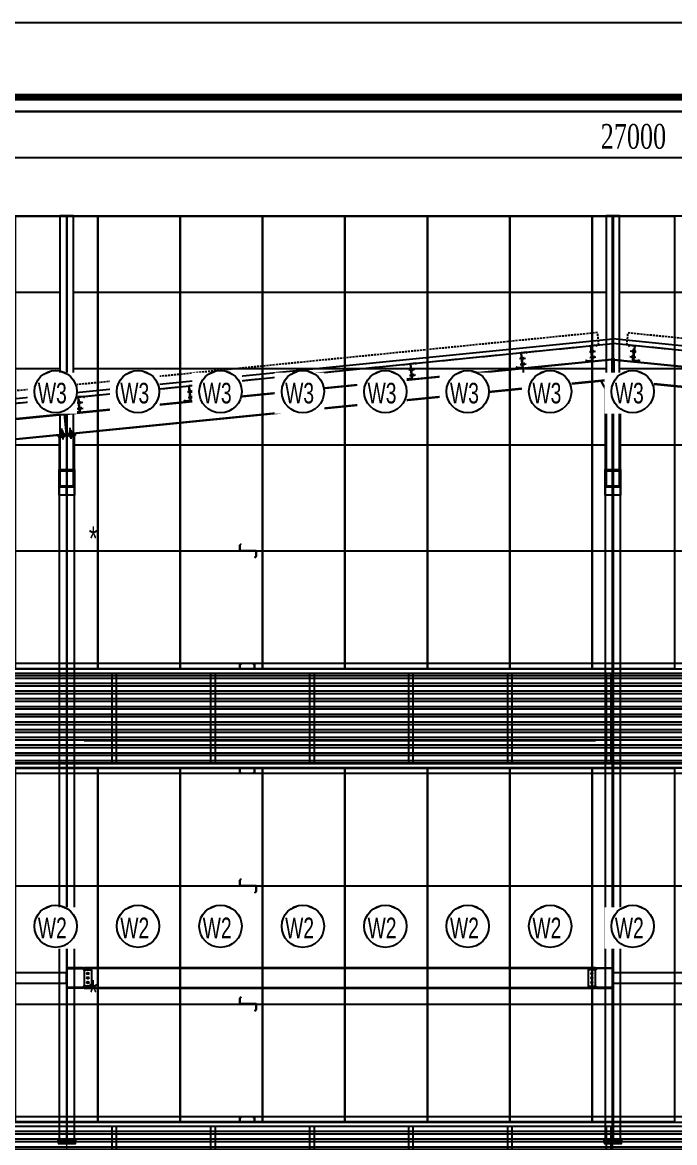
# Model space of a CAD drawing. Header units: inches. Extents: x 315041 to 662841, y -45540 to -35018.
# Drawn here: x 331022.8 to 331101.9, y -38412.7 to -38276.7 of the extents above; entities that cross this region are included whole.
import ezdxf

# ---------------------------------------------------------------- set-up
doc = ezdxf.new("R2010")
doc.units = ezdxf.units.IN
doc.header["$MEASUREMENT"] = 0
doc.linetypes.add('HIDDEN', pattern=[0.375, 0.25, -0.125])
for name, color, linetype in [('1', 1, 'Continuous'), ('2', 2, 'Continuous'), ('2NET-VE', 8, 'Continuous'), ('3', 3, 'Continuous'), ('4', 4, 'Continuous'), ('5', 5, 'Continuous'), ('6', 6, 'Continuous'), ('7', 7, 'Continuous'), ('8', 8, 'Continuous'), ('BAO KHUNG', 31, 'Continuous'), ('DIM', 8, 'Continuous'), ('GIANG', 1, 'Continuous')]:
    doc.layers.add(name, color=color, linetype=linetype)
doc.styles.add('ST1', font='times.ttf', dxfattribs={"width": 0.7})
doc.styles.add('ST1H', font='vnshxh.shx', dxfattribs={"width": 0.7})
doc.dimstyles.new('100', dxfattribs={"dimtxt": 3, "dimasz": 1.5, "dimexe": 1, "dimexo": 0, "dimgap": 1, "dimtad": 1, "dimdec": 0, "dimlfac": 100, "dimzin": 0, "dimdsep": 46, "dimtxsty": 'ST1', "dimblk": 'OBLIQUE', "dimcen": 1, "dimdle": 1, "dimclrd": 8, "dimclre": 8, "dimclrt": 3, "dimadec": 0, "dimazin": 0, "dimtfac": 1, "dimtdec": 0, "dimtix": 1, "dimtmove": 1, "dimatfit": 3, "dimfxl": 0, "dimtfill": 1, "dimtolj": 1, "dimtzin": 0, "dimlwd": -1, "dimlwe": -1, "dimarcsym": 1})

# ---------------------------------------------------------------- blocks, each defined once
blk = doc.blocks.new('A$C75D82031')
at = {"layer": '2', "color": 157, "linetype": 'Continuous'}
blk.add_lwpolyline([(0, 420), (594, 420), (594, 0), (0, 0)], close=True, dxfattribs=at)
at = {"layer": '7', "color": 147, "linetype": 'Continuous'}
blk.add_lwpolyline([(12.33, 57.61), (581.67, 57.61), (581.67, 409.19), (12.33, 409.19)], close=True, dxfattribs=at)
at = {"layer": 'BAO KHUNG', "color": 167, "linetype": 'Continuous', "const_width": 0.871}
blk.add_lwpolyline([(10.59, 9.07), (583.41, 9.07), (583.41, 410.93), (10.59, 410.93)], close=True, dxfattribs=at)
blk = doc.blocks.new('*U150')
at = {"color": 9, "const_width": 22}
blk.add_lwpolyline([(0, 0), (17, 0)], dxfattribs=at)
at = {"layer": '2NET-VE', "color": 8, "linetype": 'Continuous', "ltscale": 0.5}
for p, q in [((0, 10), (17, 10)), ((34, 9), (34, 9)), ((0, -10), (17, -10)), ((34, -9), (34, -9))]:
    blk.add_line(p, q, dxfattribs=at)
at = {"layer": '7', "color": 8, "linetype": 'Continuous'}
for p, q in [((33, 8), (34, 10)), ((33, -8), (35, 8)), ((34, 10), (35, 8)), ((35, 8), (37, 10)), ((36, -8), (38, 8)), ((37, 10), (38, 8)), ((38, 8), (39, 10)), ((38, -8), (40, 8)), ((39, 10), (40, 8)), ((40, 8), (42, 10)), ((41, -8), (42, 8)), ((42, 8), (44, 10)), ((42, 10), (42, 8)), ((43, -8), (45, 8)), ((43, -8), (45, 8)), ((44, 10), (45, 8)), ((45, 8), (46, 10)), ((45, -8), (47, 8)), ((46, 10), (47, 8)), ((47, 8), (49, 10)), ((48, -8), (50, 8)), ((48, -8), (50, 8)), ((48, -8), (50, 8)), ((49, 10), (50, 8)), ((50, 8), (51, 10)), ((50, -8), (52, 8)), ((51, 10), (52, 8)), ((58, 8), (52, 8)), ((58, 8), (58, -8)), ((33, -8), (32, -8)), ((33, -8), (34, -10)), ((33, -8), (33, -8)), ((34, -10), (36, -8)), ((36, -8), (37, -10)), ((37, -10), (38, -8)), ((38, -8), (39, -10)), ((39, -10), (41, -8)), ((41, -8), (41, -10)), ((41, -10), (43, -8)), ((43, -8), (44, -10)), ((44, -10), (45, -8)), ((45, -8), (46, -10)), ((46, -10), (48, -8)), ((48, -8), (49, -10)), ((49, -10), (50, -8)), ((50, -8), (58, -8))]:
    blk.add_line(p, q, dxfattribs=at)
at = {"layer": '8', "color": 8, "linetype": 'Continuous', "ltscale": 10}
blk.add_line((-43, 0), (87, 0), dxfattribs=at)
at = {"layer": '8', "color": 8, "linetype": 'Continuous'}
for p, q in [((-13, 11), (-13, 15)), ((-13, -15), (-13, 15)), ((-1, 19), (-12, 19)), ((-2, 11), (-11, 11)), ((0, 11), (0, 15)), ((0, -15), (0, 15)), ((17, -22), (17, 22)), ((17, 22), (20, 22)), ((20, -22), (20, 22)), ((20, 11), (20, 15)), ((20, -15), (20, 15)), ((21, 19), (31, 19)), ((21, 11), (31, 11)), ((32, 11), (32, 15)), ((32, -15), (32, 15)), ((-13, -11), (-13, -15)), ((-12, -19), (-1, -19)), ((-2, -11), (-11, -11)), ((0, -11), (0, -15)), ((17, -22), (20, -22)), ((20, -11), (20, -15)), ((21, -11), (31, -11)), ((31, -19), (21, -19)), ((32, -11), (32, -15))]:
    blk.add_line(p, q, dxfattribs=at)
for centre, radius, start, end in [((-6, 15), 6.98, 146.602, 180), ((-8, 15), 5.12, 180, 228.5476), ((-8, 7), 5.12, 131.4524, 180), ((-5, 15), 5.12, 311.4524, 0), ((-5, 7), 5.12, 0, 48.5476), ((-7, 15), 6.98, 0, 33.398), ((27, 15), 6.98, 146.602, 180), ((25, 15), 5.12, 180, 228.5476), ((25, 7), 5.12, 131.4524, 180), ((26, 15), 6.98, 0, 33.398), ((27, 15), 5.12, 311.4524, 0), ((27, 7), 5.12, 0, 48.5476), ((-8, -7), 5.12, 180, 228.5476), ((-8, -15), 5.12, 131.4524, 180), ((-6, -15), 6.98, 180, 213.398), ((-5, -7), 5.12, 311.4524, 0), ((-5, -15), 5.12, 0, 48.5476), ((-7, -15), 6.98, 326.602, 0), ((25, -7), 5.12, 180, 228.5476), ((25, -15), 5.12, 131.4524, 180), ((27, -15), 6.98, 180, 213.398), ((27, -7), 5.12, 311.4524, 0), ((27, -15), 5.12, 0, 48.5476), ((26, -15), 6.98, 326.602, 0)]:
    blk.add_arc(centre, radius, start, end, dxfattribs=at)
blk = doc.blocks.new('*U151')
at = {"color": 9, "const_width": 22}
blk.add_lwpolyline([(0, 0), (17, 0)], dxfattribs=at)
at = {"layer": '2NET-VE', "color": 8, "linetype": 'Continuous', "ltscale": 0.5}
for p, q in [((0, 10), (17, 10)), ((34, 9), (34, 9)), ((0, -10), (17, -10)), ((34, -9), (34, -9))]:
    blk.add_line(p, q, dxfattribs=at)
at = {"layer": '7', "color": 8, "linetype": 'Continuous'}
for p, q in [((33, 8), (34, 10)), ((33, -8), (35, 8)), ((34, 10), (35, 8)), ((35, 8), (37, 10)), ((36, -8), (38, 8)), ((37, 10), (38, 8)), ((38, 8), (39, 10)), ((38, -8), (40, 8)), ((39, 10), (40, 8)), ((40, 8), (42, 10)), ((41, -8), (42, 8)), ((42, 8), (44, 10)), ((42, 10), (42, 8)), ((43, -8), (45, 8)), ((43, -8), (45, 8)), ((44, 10), (45, 8)), ((45, 8), (46, 10)), ((45, -8), (47, 8)), ((46, 10), (47, 8)), ((47, 8), (49, 10)), ((48, -8), (50, 8)), ((48, -8), (50, 8)), ((48, -8), (50, 8)), ((49, 10), (50, 8)), ((50, 8), (51, 10)), ((50, -8), (52, 8)), ((51, 10), (52, 8)), ((58, 8), (52, 8)), ((58, 8), (58, -8)), ((33, -8), (32, -8)), ((33, -8), (34, -10)), ((33, -8), (33, -8)), ((34, -10), (36, -8)), ((36, -8), (37, -10)), ((37, -10), (38, -8)), ((38, -8), (39, -10)), ((39, -10), (41, -8)), ((41, -8), (41, -10)), ((41, -10), (43, -8)), ((43, -8), (44, -10)), ((44, -10), (45, -8)), ((45, -8), (46, -10)), ((46, -10), (48, -8)), ((48, -8), (49, -10)), ((49, -10), (50, -8)), ((50, -8), (58, -8))]:
    blk.add_line(p, q, dxfattribs=at)
at = {"layer": '8', "color": 8, "linetype": 'Continuous', "ltscale": 10}
blk.add_line((-43, 0), (87, 0), dxfattribs=at)
at = {"layer": '8', "color": 8, "linetype": 'Continuous'}
for p, q in [((-13, 11), (-13, 15)), ((-13, -15), (-13, 15)), ((-1, 19), (-12, 19)), ((-2, 11), (-11, 11)), ((0, 11), (0, 15)), ((0, -15), (0, 15)), ((17, -22), (17, 22)), ((17, 22), (20, 22)), ((20, -22), (20, 22)), ((20, 11), (20, 15)), ((20, -15), (20, 15)), ((21, 19), (31, 19)), ((21, 11), (31, 11)), ((32, 11), (32, 15)), ((32, -15), (32, 15)), ((-13, -11), (-13, -15)), ((-12, -19), (-1, -19)), ((-2, -11), (-11, -11)), ((0, -11), (0, -15)), ((17, -22), (20, -22)), ((20, -11), (20, -15)), ((21, -11), (31, -11)), ((31, -19), (21, -19)), ((32, -11), (32, -15))]:
    blk.add_line(p, q, dxfattribs=at)
for centre, radius, start, end in [((-6, 15), 6.98, 146.602, 180), ((-8, 15), 5.12, 180, 228.5476), ((-8, 7), 5.12, 131.4524, 180), ((-5, 15), 5.12, 311.4524, 0), ((-5, 7), 5.12, 0, 48.5476), ((-7, 15), 6.98, 0, 33.398), ((27, 15), 6.98, 146.602, 180), ((25, 15), 5.12, 180, 228.5476), ((25, 7), 5.12, 131.4524, 180), ((26, 15), 6.98, 0, 33.398), ((27, 15), 5.12, 311.4524, 0), ((27, 7), 5.12, 0, 48.5476), ((-8, -7), 5.12, 180, 228.5476), ((-8, -15), 5.12, 131.4524, 180), ((-6, -15), 6.98, 180, 213.398), ((-5, -7), 5.12, 311.4524, 0), ((-5, -15), 5.12, 0, 48.5476), ((-7, -15), 6.98, 326.602, 0), ((25, -7), 5.12, 180, 228.5476), ((25, -15), 5.12, 131.4524, 180), ((27, -15), 6.98, 180, 213.398), ((27, -7), 5.12, 311.4524, 0), ((27, -15), 5.12, 0, 48.5476), ((26, -15), 6.98, 326.602, 0)]:
    blk.add_arc(centre, radius, start, end, dxfattribs=at)
blk = doc.blocks.new('A$C2C995D6F')
at = {"layer": '7'}
for p, q in [((0.25, 0.13), (0, 0.13)), ((0.13, 0.25), (0.13, 0))]:
    blk.add_line(p, q, dxfattribs=at)
blk.add_circle((0.13, 0.13), 0.0917, dxfattribs=at)
blk = doc.blocks.new('A$C69F028B4')
at = {"layer": '2'}
for points in [[(0, 1.62), (1.38, 1.62), (1.38, 1.67), (0, 1.67)], [(0.67, 0.05), (0.71, 0.05), (0.71, 1.62), (0.67, 1.62)], [(0, 0), (1.38, 0), (1.38, 0.05), (0, 0.05)]]:
    blk.add_lwpolyline(points, close=True, dxfattribs=at)
blk = doc.blocks.new('*U235')
at = {"layer": '2NET-VE', "ltscale": 0.5}
for p, q in [((0, 8), (9, 8)), ((23, 7), (23, 7)), ((0, -8), (9, -8)), ((23, -7), (23, -7))]:
    blk.add_line(p, q, dxfattribs=at)
at = {"layer": '7', "linetype": 'Continuous'}
for p, q in [((22, 6), (23, 8)), ((22, -6), (24, 6)), ((23, 8), (24, 6)), ((24, 6), (25, 8)), ((24, -6), (26, 6)), ((25, 8), (26, 6)), ((26, 6), (27, 8)), ((26, -6), (28, 6)), ((27, 8), (28, 6)), ((28, 6), (29, 8)), ((28, -6), (30, 6)), ((29, 8), (30, 6)), ((30, 6), (31, 8)), ((30, -6), (32, 6)), ((30, -6), (32, 6)), ((31, 8), (32, 6)), ((32, 6), (33, 8)), ((32, -6), (34, 6)), ((33, 8), (34, 6)), ((34, 6), (35, 8)), ((34, -6), (35, 6)), ((34, -6), (35, 6)), ((34, -6), (35, 6)), ((35, 8), (35, 6)), ((35, 6), (37, 8)), ((36, -6), (37, 6)), ((37, 8), (37, 6)), ((42, 6), (37, 6)), ((42, 6), (42, -6)), ((22, -6), (23, -8)), ((22, -6), (22, -6)), ((22, -6), (22, -6)), ((23, -8), (24, -6)), ((24, -6), (25, -8)), ((25, -8), (26, -6)), ((26, -6), (27, -8)), ((27, -8), (28, -6)), ((28, -6), (29, -8)), ((29, -8), (30, -6)), ((30, -6), (31, -8)), ((31, -8), (32, -6)), ((32, -6), (33, -8)), ((33, -8), (34, -6)), ((34, -6), (35, -8)), ((35, -8), (36, -6)), ((36, -6), (42, -6))]:
    blk.add_line(p, q, dxfattribs=at)
at = {"layer": '8', "linetype": 'Continuous'}
for p, q in [((-10, 9), (-10, 12)), ((-10, -12), (-10, 12)), ((-1, 15), (-9, 15)), ((-1, 9), (-9, 9)), ((0, 9), (0, 12)), ((0, -12), (0, 12)), ((9, -18), (9, 18)), ((9, 18), (11, 18)), ((11, -18), (11, 18)), ((11, 9), (11, 12)), ((11, -12), (11, 12)), ((12, 15), (21, 15)), ((13, 9), (20, 9)), ((22, 9), (22, 12)), ((22, -12), (22, 12)), ((-10, -9), (-10, -12)), ((-1, -9), (-9, -9)), ((-9, -15), (-1, -15)), ((0, -9), (0, -12)), ((9, -18), (11, -18)), ((11, -9), (11, -12)), ((21, -15), (12, -15)), ((13, -9), (20, -9)), ((22, -9), (22, -12))]:
    blk.add_line(p, q, dxfattribs=at)
at = {"layer": '8', "ltscale": 10}
blk.add_line((-33, 0), (65, 0), dxfattribs=at)
at = {"layer": '8', "linetype": 'Continuous'}
for centre, radius, start, end in [((-5, 12), 5.58, 146.602, 180), ((-6, 12), 4.1, 180, 228.5476), ((-6, 6), 4.1, 131.4524, 180), ((-6, 12), 5.58, 0, 33.398), ((-4, 12), 4.1, 311.4524, 0), ((-4, 6), 4.1, 0, 48.5476), ((17, 12), 5.58, 146.602, 180), ((16, 12), 4.1, 180, 228.5476), ((16, 6), 4.1, 131.4524, 180), ((18, 12), 4.1, 311.4524, 0), ((18, 6), 4.1, 0, 48.5476), ((16, 12), 5.58, 0, 33.398), ((-6, -6), 4.1, 180, 228.5476), ((-6, -12), 4.1, 131.4524, 180), ((-5, -12), 5.58, 180, 213.398), ((-4, -6), 4.1, 311.4524, 0), ((-4, -12), 4.1, 0, 48.5476), ((-6, -12), 5.58, 326.602, 0), ((16, -6), 4.1, 180, 228.5476), ((16, -12), 4.1, 131.4524, 180), ((17, -12), 5.58, 180, 213.398), ((18, -6), 4.1, 311.4524, 0), ((18, -12), 4.1, 0, 48.5476), ((16, -12), 5.58, 326.602, 0)]:
    blk.add_arc(centre, radius, start, end, dxfattribs=at)
blk = doc.blocks.new('*U234')
at = {"layer": '2NET-VE', "ltscale": 0.5}
for p, q in [((0, 8), (9, 8)), ((23, 7), (23, 7)), ((0, -8), (9, -8)), ((23, -7), (23, -7))]:
    blk.add_line(p, q, dxfattribs=at)
at = {"layer": '7', "linetype": 'Continuous'}
for p, q in [((22, 6), (23, 8)), ((22, -6), (24, 6)), ((23, 8), (24, 6)), ((24, 6), (25, 8)), ((24, -6), (26, 6)), ((25, 8), (26, 6)), ((26, 6), (27, 8)), ((26, -6), (28, 6)), ((27, 8), (28, 6)), ((28, 6), (29, 8)), ((28, -6), (30, 6)), ((29, 8), (30, 6)), ((30, 6), (31, 8)), ((30, -6), (32, 6)), ((30, -6), (32, 6)), ((31, 8), (32, 6)), ((32, 6), (33, 8)), ((32, -6), (34, 6)), ((33, 8), (34, 6)), ((34, 6), (35, 8)), ((34, -6), (35, 6)), ((34, -6), (35, 6)), ((34, -6), (35, 6)), ((35, 8), (35, 6)), ((35, 6), (37, 8)), ((36, -6), (37, 6)), ((37, 8), (37, 6)), ((42, 6), (37, 6)), ((42, 6), (42, -6)), ((22, -6), (23, -8)), ((22, -6), (22, -6)), ((22, -6), (22, -6)), ((23, -8), (24, -6)), ((24, -6), (25, -8)), ((25, -8), (26, -6)), ((26, -6), (27, -8)), ((27, -8), (28, -6)), ((28, -6), (29, -8)), ((29, -8), (30, -6)), ((30, -6), (31, -8)), ((31, -8), (32, -6)), ((32, -6), (33, -8)), ((33, -8), (34, -6)), ((34, -6), (35, -8)), ((35, -8), (36, -6)), ((36, -6), (42, -6))]:
    blk.add_line(p, q, dxfattribs=at)
at = {"layer": '8', "linetype": 'Continuous'}
for p, q in [((-10, 9), (-10, 12)), ((-10, -12), (-10, 12)), ((-1, 15), (-9, 15)), ((-1, 9), (-9, 9)), ((0, 9), (0, 12)), ((0, -12), (0, 12)), ((9, -18), (9, 18)), ((9, 18), (11, 18)), ((11, -18), (11, 18)), ((11, 9), (11, 12)), ((11, -12), (11, 12)), ((12, 15), (21, 15)), ((13, 9), (20, 9)), ((22, 9), (22, 12)), ((22, -12), (22, 12)), ((-10, -9), (-10, -12)), ((-1, -9), (-9, -9)), ((-9, -15), (-1, -15)), ((0, -9), (0, -12)), ((9, -18), (11, -18)), ((11, -9), (11, -12)), ((21, -15), (12, -15)), ((13, -9), (20, -9)), ((22, -9), (22, -12))]:
    blk.add_line(p, q, dxfattribs=at)
at = {"layer": '8', "ltscale": 10}
blk.add_line((-33, 0), (65, 0), dxfattribs=at)
at = {"layer": '8', "linetype": 'Continuous'}
for centre, radius, start, end in [((-5, 12), 5.58, 146.602, 180), ((-6, 12), 4.1, 180, 228.5476), ((-6, 6), 4.1, 131.4524, 180), ((-6, 12), 5.58, 0, 33.398), ((-4, 12), 4.1, 311.4524, 0), ((-4, 6), 4.1, 0, 48.5476), ((17, 12), 5.58, 146.602, 180), ((16, 12), 4.1, 180, 228.5476), ((16, 6), 4.1, 131.4524, 180), ((18, 12), 4.1, 311.4524, 0), ((18, 6), 4.1, 0, 48.5476), ((16, 12), 5.58, 0, 33.398), ((-6, -6), 4.1, 180, 228.5476), ((-6, -12), 4.1, 131.4524, 180), ((-5, -12), 5.58, 180, 213.398), ((-4, -6), 4.1, 311.4524, 0), ((-4, -12), 4.1, 0, 48.5476), ((-6, -12), 5.58, 326.602, 0), ((16, -6), 4.1, 180, 228.5476), ((16, -12), 4.1, 131.4524, 180), ((17, -12), 5.58, 180, 213.398), ((18, -6), 4.1, 311.4524, 0), ((18, -12), 4.1, 0, 48.5476), ((16, -12), 5.58, 326.602, 0)]:
    blk.add_arc(centre, radius, start, end, dxfattribs=at)
blk = doc.blocks.new('XM150')
at = {"layer": '2', "ltscale": 0.015}
for p, q in [((69, 180), (1, 180)), ((1, 1), (1, 180)), ((2, 179), (2, 0)), ((2, 179), (68, 179)), ((75, 166), (68, 179)), ((69, 180), (76, 167)), ((76, 167), (75, 166)), ((-74, 13), (-73, 14)), ((-66, 0), (-74, 13)), ((-73, 14), (-65, 1)), ((2, 0), (-66, 0)), ((-65, 1), (1, 1))]:
    blk.add_line(p, q, dxfattribs=at)
at = {"layer": '5'}
blk.add_lwpolyline([(8, -10), (8, 140), (2, 140), (2, -10), (8, -10)], close=True, dxfattribs=at)
at = {"layer": 'GIANG', "xscale": 0.7499999999999999, "yscale": 0.7499999999999999, "zscale": 0.7499999999999999}
for name, p in [('*U235', (1, 110)), ('*U234', (1, 40))]:
    blk.add_blockref(name, p, dxfattribs=at)
blk = doc.blocks.new('*U253')
at = {"layer": '2', "xscale": 0.008333333333333335, "yscale": 0.008333333333333335, "zscale": 0.008333333333333335, "rotation": 5.710593137616317}
blk.add_blockref('XM150', (0.08, -0.7), dxfattribs=at)
blk = doc.blocks.new('*U254')
at = {"layer": 'DIM', "color": 0, "linetype": 'ByBlock', "lineweight": -2, "transparency": 16777216}
for p in [(0, 0), (-11.19, -1.12), (-22.39, -2.24), (-33.58, -3.36), (-44.78, -4.48), (-55.97, -5.6), (-67.17, -6.72), (-78.36, -7.84), (-89.55, -8.96)]:
    blk.add_blockref('*U253', p, dxfattribs=at)
blk = doc.blocks.new('224')
at = {"true_color": 0xc0a22a}
h = blk.add_hatch(dxfattribs=at)
h.set_pattern_fill('ANSI32', color=42, scale=2.5, angle=135, style=0)
h.set_pattern_definition([(180, (8862.3461, -1674.7128), (-2e-16, -0.9375), []), (180, (8862.0336, -1674.4003), (-2e-16, -0.9375), [])])
h.paths.add_polyline_path([(333447.45, -39016.55), (333711.45, -39016.55), (333711.45, -39027.55), (333447.45, -39027.55)])
at = {"color": 42, "true_color": 0xc0a22a}
for points in [[(333446.95, -39016.05), (333711.95, -39016.05), (333711.95, -39028.05), (333446.95, -39028.05)], [(333447.45, -39016.55), (333711.45, -39016.55), (333711.45, -39027.55), (333447.45, -39027.55)], [(333519.2, -39016.55), (333519.2, -39027.55), (333518.7, -39027.55), (333518.7, -39016.55)], [(333531.2, -39016.55), (333531.2, -39027.55), (333530.7, -39027.55), (333530.7, -39016.55)], [(333543.2, -39016.55), (333543.2, -39027.55), (333542.7, -39027.55), (333542.7, -39016.55)], [(333555.2, -39016.55), (333555.2, -39027.55), (333554.7, -39027.55), (333554.7, -39016.55)], [(333567.2, -39016.55), (333567.2, -39027.55), (333566.7, -39027.55), (333566.7, -39016.55)], [(333579.2, -39016.55), (333579.2, -39027.55), (333578.7, -39027.55), (333578.7, -39016.55)]]:
    blk.add_lwpolyline(points, close=True, dxfattribs=at)
at = {"layer": '1'}
for p, q in [((333448.85, -39016.05), (333710.05, -39016.05)), ((333448.85, -39028.05), (333710.05, -39028.05))]:
    blk.add_line(p, q, dxfattribs=at)
at = {"layer": '4'}
blk.add_lwpolyline([(333448.95, -39016.05), (333709.95, -39016.05)], dxfattribs=at)
at = {"layer": '8'}
blk.add_lwpolyline([(333515.3, -39024.72), (333577.35, -39024.72)], dxfattribs=at)
blk = doc.blocks.new('_Oblique')
at = {"color": 0, "linetype": 'ByBlock', "lineweight": -2}
blk.add_line((-0.5, -0.5), (0.5, 0.5), dxfattribs=at)
blk = doc.blocks.new('*D1024')
at = {"color": 8, "linetype": 'Continuous', "transparency": 16777216}
for p, q in [((330960.94, -38293.1), (331232.94, -38293.1)), ((330961.94, -38300.28), (330961.94, -38292.1)), ((331231.94, -38300.28), (331231.94, -38292.1))]:
    blk.add_line(p, q, dxfattribs=at)
at = {"layer": 'Defpoints', "color": 0, "transparency": 16777216}
for p in [(331231.94, -38293.1), (330961.94, -38300.28), (331231.94, -38300.28)]:
    blk.add_point(p, dxfattribs=at)
at = {"color": 8, "transparency": 16777216, "xscale": 1.5, "yscale": 1.5, "zscale": 1.5, "rotation": 180}
blk.add_blockref('_Oblique', (330961.94, -38293.1), dxfattribs=at)
at = {"color": 8, "transparency": 16777216, "xscale": 1.5, "yscale": 1.5, "zscale": 1.5}
blk.add_blockref('_Oblique', (331231.94, -38293.1), dxfattribs=at)
at = {"color": 3, "transparency": 16777216, "insert": (331096.94, -38290.57), "char_height": 3, "attachment_point": 5, "style": 'ST1', "bg_fill": 3, "box_fill_scale": 1.25, "bg_fill_color": 256, "bg_fill_true_color": 13158600, "bg_fill_transparency": 0}
blk.add_mtext('\\A1;27000', dxfattribs=at)

msp = doc.modelspace()

# ---------------------------------------------------------------- hatches: boundary and pattern name
at = {"layer": '2'}
h = msp.add_hatch(dxfattribs=at)
h.set_pattern_fill('ANSI31', color=9, scale=0.15, angle=90, style=0)
h.set_pattern_definition([(135, (327082.543742, -52170.230327), (-0.013258252147, -0.013258252147), [])])
h.paths.add_polyline_path([(331049.1744, -38340.1616), (331049.1744, -38340.8416), (331051.1554, -38340.8416), (331051.1554, -38341.4947), (331051.0195, -38341.6306), (331051.033, -38341.644), (331051.1744, -38341.5026), (331051.1744, -38340.8226), (331049.1934, -38340.8226), (331049.1934, -38340.1695), (331049.3292, -38340.0336), (331049.3158, -38340.0202)])
h = msp.add_hatch(dxfattribs=at)
h.set_pattern_fill('ANSI31', color=9, scale=0.15, angle=90, style=0)
h.set_pattern_definition([(135, (327082.543742, -52210.896993), (-0.013258252147, -0.013258252147), [])])
h.paths.add_polyline_path([(331049.1744, -38380.8283), (331049.1744, -38381.5083), (331051.1554, -38381.5083), (331051.1554, -38382.1614), (331051.0195, -38382.2972), (331051.033, -38382.3107), (331051.1744, -38382.1693), (331051.1744, -38381.4893), (331049.1934, -38381.4893), (331049.1934, -38380.8361), (331049.3292, -38380.7003), (331049.3158, -38380.6868)])
h = msp.add_hatch(dxfattribs=at)
h.set_pattern_fill('ANSI31', color=9, scale=0.15, angle=90, style=0)
h.set_pattern_definition([(135, (327082.543742, -52225.230327), (-0.013258252147, -0.013258252147), [])])
h.paths.add_polyline_path([(331049.1744, -38395.1616), (331049.1744, -38395.8416), (331051.1554, -38395.8416), (331051.1554, -38396.4947), (331051.0195, -38396.6306), (331051.033, -38396.644), (331051.1744, -38396.5026), (331051.1744, -38395.8226), (331049.1934, -38395.8226), (331049.1934, -38395.1695), (331049.3292, -38395.0336), (331049.3158, -38395.0202)])

# ---------------------------------------------------------------- linework, layer by layer
at = {"color": 8}
for points in [[(330809.7733, -38287.5287), (331379.1113, -38287.5287), (331379.1113, -38639.1085), (330809.7733, -38639.1085)], [(330961.6419, -38300.1758), (331226.9427, -38300.1758), (331226.9427, -38561.1758), (330961.6419, -38561.1758)]]:
    msp.add_lwpolyline(points, close=True, dxfattribs=at)
at = {"color": 5}
for points in [[(331021.9419, -38355.1049), (331031.9419, -38355.1049), (331031.9419, -38300.2758), (331021.9419, -38300.2758)], [(331031.9419, -38355.1049), (331041.9419, -38355.1049), (331041.9419, -38300.2758), (331031.9419, -38300.2758)], [(331041.9419, -38355.1049), (331051.9419, -38355.1049), (331051.9419, -38300.2758), (331041.9419, -38300.2758)], [(331051.9419, -38355.1049), (331061.9419, -38355.1049), (331061.9419, -38300.2758), (331051.9419, -38300.2758)], [(331061.9419, -38355.1049), (331071.9419, -38355.1049), (331071.9419, -38300.2758), (331061.9419, -38300.2758)], [(331071.9419, -38355.1049), (331081.9419, -38355.1049), (331081.9419, -38300.2758), (331071.9419, -38300.2758)], [(331081.9419, -38355.1049), (331091.9419, -38355.1049), (331091.9419, -38300.2758), (331081.9419, -38300.2758)], [(331091.9419, -38355.1049), (331101.9419, -38355.1049), (331101.9419, -38300.2758), (331091.9419, -38300.2758)]]:
    msp.add_lwpolyline(points, close=True, dxfattribs=at)
at = {"color": 4}
for points in [[(331021.9419, -38410.1049), (331031.9419, -38410.1049), (331031.9419, -38367.2749), (331021.9419, -38367.2749)], [(331031.9419, -38410.1049), (331041.9419, -38410.1049), (331041.9419, -38367.2749), (331031.9419, -38367.2749)], [(331041.9419, -38410.1049), (331051.9419, -38410.1049), (331051.9419, -38367.2749), (331041.9419, -38367.2749)], [(331051.9419, -38410.1049), (331061.9419, -38410.1049), (331061.9419, -38367.2749), (331051.9419, -38367.2749)], [(331061.9419, -38410.1049), (331071.9419, -38410.1049), (331071.9419, -38367.2749), (331061.9419, -38367.2749)], [(331071.9419, -38410.1049), (331081.9419, -38410.1049), (331081.9419, -38367.2749), (331071.9419, -38367.2749)], [(331081.9419, -38410.1049), (331091.9419, -38410.1049), (331091.9419, -38367.2749), (331081.9419, -38367.2749)], [(331091.9419, -38410.1049), (331101.9419, -38410.1049), (331101.9419, -38367.2749), (331091.9419, -38367.2749)]]:
    msp.add_lwpolyline(points, close=True, dxfattribs=at)
at = {"layer": '1', "color": 9}
for p, q in [((330963.8419, -38355.1749), (331225.0427, -38355.1749)), ((330963.8419, -38367.1749), (331225.0427, -38367.1749)), ((330963.8419, -38410.1749), (331225.0427, -38410.1749))]:
    msp.add_line(p, q, dxfattribs=at)
at = {"layer": '2', "color": 9}
for p, q in [((330963.9419, -38340.8416), (331224.9427, -38340.8416)), ((330963.9419, -38381.5083), (331224.9427, -38381.5083)), ((330963.9419, -38395.8416), (331224.9427, -38395.8416))]:
    msp.add_line(p, q, dxfattribs=at)
for points in [[(331049.1744, -38340.1616), (331049.1744, -38340.8416), (331051.1554, -38340.8416), (331051.1554, -38341.4947), (331051.0195, -38341.6306), (331051.033, -38341.644), (331051.1744, -38341.5026), (331051.1744, -38340.8226), (331049.1934, -38340.8226), (331049.1934, -38340.1695), (331049.3292, -38340.0336), (331049.3158, -38340.0202)], [(331049.1744, -38380.8283), (331049.1744, -38381.5083), (331051.1554, -38381.5083), (331051.1554, -38382.1614), (331051.0195, -38382.2972), (331051.033, -38382.3107), (331051.1744, -38382.1693), (331051.1744, -38381.4893), (331049.1934, -38381.4893), (331049.1934, -38380.8361), (331049.3292, -38380.7003), (331049.3158, -38380.6868)], [(331049.1744, -38395.1616), (331049.1744, -38395.8416), (331051.1554, -38395.8416), (331051.1554, -38396.4947), (331051.0195, -38396.6306), (331051.033, -38396.644), (331051.1744, -38396.5026), (331051.1744, -38395.8226), (331049.1934, -38395.8226), (331049.1934, -38395.1695), (331049.3292, -38395.0336), (331049.3158, -38395.0202)]]:
    msp.add_lwpolyline(points, close=True, dxfattribs=at)
at = {"layer": '2', "color": 9, "ltscale": 50}
for points in [[(331050.7744, -38354.5449), (331050.9544, -38354.5449), (331050.9544, -38355.1549), (331049.1944, -38355.1549), (331049.1944, -38354.5449), (331049.3744, -38354.5449), (331049.3744, -38354.5249), (331049.1944, -38354.5249, 0.41421356), (331049.1744, -38354.5449), (331049.1744, -38355.1549, 0.41421356), (331049.1944, -38355.1749), (331050.9544, -38355.1749, 0.41421356), (331050.9744, -38355.1549), (331050.9744, -38354.5449, 0.41421356), (331050.9544, -38354.5249), (331050.7744, -38354.5249), (331050.7744, -38354.5449)], [(331050.7744, -38367.8049), (331050.9544, -38367.8049), (331050.9544, -38367.1949), (331049.1944, -38367.1949), (331049.1944, -38367.8049), (331049.3744, -38367.8049), (331049.3744, -38367.8249), (331049.1944, -38367.8249, -0.41421356), (331049.1744, -38367.8049), (331049.1744, -38367.1949, -0.41421356), (331049.1944, -38367.1749), (331050.9544, -38367.1749, -0.41421356), (331050.9744, -38367.1949), (331050.9744, -38367.8049, -0.41421356), (331050.9544, -38367.8249), (331050.7744, -38367.8249), (331050.7744, -38367.8049)], [(331050.7744, -38409.5449), (331050.9544, -38409.5449), (331050.9544, -38410.1549), (331049.1944, -38410.1549), (331049.1944, -38409.5449), (331049.3744, -38409.5449), (331049.3744, -38409.5249), (331049.1944, -38409.5249, 0.41421356), (331049.1744, -38409.5449), (331049.1744, -38410.1549, 0.41421356), (331049.1944, -38410.1749), (331050.9544, -38410.1749, 0.41421356), (331050.9744, -38410.1549), (331050.9744, -38409.5449, 0.41421356), (331050.9544, -38409.5249), (331050.7744, -38409.5249), (331050.7744, -38409.5449)]]:
    msp.add_lwpolyline(points, format="xyb", dxfattribs=at)
at = {"layer": '3', "color": 9}
for p, q in [((330966.0609, -38327.9733), (331094.4423, -38315.1351)), ((331222.8237, -38327.9733), (331094.4423, -38315.1351)), ((330966.1157, -38328.5206), (331094.4423, -38315.6879)), ((331222.769, -38328.5206), (331094.4423, -38315.6879))]:
    msp.add_line(p, q, dxfattribs=at)
at = {"layer": '4', "color": 9}
for p, q in [((330963.8419, -38300.1758), (331225.0427, -38300.1758)), ((330963.8419, -38309.4441), (331027.3673, -38309.4441)), ((331029.0173, -38309.4441), (331093.6173, -38309.4441)), ((331095.2673, -38309.4441), (331159.8673, -38309.4441)), ((330963.8419, -38318.7124), (331027.3673, -38318.7124)), ((331029.0173, -38318.7124), (331093.6173, -38318.7124)), ((331095.2673, -38318.7124), (331159.8673, -38318.7124)), ((330963.8419, -38327.9806), (331027.3673, -38327.9806)), ((331029.0173, -38327.9806), (331093.6173, -38327.9806)), ((331095.2673, -38327.9806), (331159.8673, -38327.9806))]:
    msp.add_line(p, q, dxfattribs=at)
msp.add_lwpolyline([(330963.9419, -38354.5249), (330963.9419, -38355.1749), (331224.9427, -38355.1749), (331224.9427, -38354.5249)], close=True, dxfattribs=at)
for points in [[(331224.9427, -38367.1749), (330963.9419, -38367.1749)], [(330963.9419, -38367.8249), (331224.9427, -38367.8249)], [(331224.9427, -38409.5249), (330963.9419, -38409.5249)], [(330963.9419, -38410.1749), (331224.9427, -38410.1749)]]:
    msp.add_lwpolyline(points, dxfattribs=at)
at = {"layer": '6', "color": 9, "linetype": 'HIDDEN'}
for points in [[(330966.3314, -38328.499), (331092.7429, -38315.8578), (331092.5935, -38314.3637), (330966.182, -38327.0049)], [(331222.5533, -38328.499), (331096.1417, -38315.8578), (331096.2911, -38314.3637), (331222.7027, -38327.0049)]]:
    msp.add_lwpolyline(points, close=True, dxfattribs=at)
at = {"layer": '8', "color": 9, "lineweight": 0, "ltscale": 10}
for p, q in [((331028.1923, -38595.1758), (331028.1923, -38300.1758)), ((331094.4423, -38595.1758), (331094.4423, -38300.1758)), ((331028.1623, -38412.2758), (331028.1623, -38326.8584)), ((331028.2223, -38412.2758), (331028.2223, -38326.8524))]:
    msp.add_line(p, q, dxfattribs=at)
at = {"layer": '8', "color": 9}
for p, q in [((331094.3223, -38317.6094), (330972.8519, -38329.7564)), ((331094.3223, -38317.6697), (330972.8519, -38329.8167)), ((331094.4423, -38317.5974), (331094.4423, -38320.1098)), ((331094.4423, -38317.5974), (331094.4423, -38320.1098)), ((331094.4423, -38317.5974), (331094.4423, -38320.1098)), ((331094.4423, -38317.5974), (331094.4423, -38320.1098)), ((331094.5623, -38317.6094), (331216.0327, -38329.7564)), ((331094.5623, -38317.6094), (331095.5076, -38317.7039)), ((331094.5623, -38317.6697), (331216.0327, -38329.8167)), ((331083.5093, -38318.6907), (331083.7521, -38321.1186)), ((331094.3223, -38320.0615), (330972.8519, -38332.2086)), ((331094.3223, -38320.1218), (330972.8519, -38332.2689)), ((331093.1148, -38320.4308), (331093.0962, -38320.2445)), ((331093.5123, -38321.1036), (331093.1148, -38320.4308)), ((331094.5623, -38320.0615), (331216.0327, -38332.2086)), ((331094.5623, -38320.1218), (331216.0327, -38332.2689)), ((331095.3723, -38321.1036), (331095.7698, -38320.4308)), ((331095.7698, -38320.4308), (331095.7885, -38320.2445)), ((331056.6433, -38321.3773), (331056.8861, -38323.8052)), ((331093.5123, -38321.1036), (331095.3723, -38321.1036)), ((331093.5123, -38321.2236), (331095.3723, -38321.2236)), ((331093.5123, -38321.3436), (331095.3723, -38321.3436)), ((331094.4423, -38321.1036), (331094.4423, -38321.2236)), ((331028.1625, -38326.6775), (331027.9256, -38324.3093)), ((331028.2222, -38326.6716), (331027.9853, -38324.3034)), ((331027.2623, -38326.9484), (331029.1223, -38326.7624))]:
    msp.add_line(p, q, dxfattribs=at)
for points in [[(331027.3673, -38333.0731), (331029.0173, -38333.0731), (331029.0173, -38300.1758), (331027.3673, -38300.1758)], [(331093.6173, -38333.0731), (331095.2673, -38333.0731), (331095.2673, -38300.1758), (331093.6173, -38300.1758)], [(331094.4723, -38412.2758), (331094.4123, -38412.2758), (331094.4123, -38300.1758), (331094.4723, -38300.1758)], [(331094.3223, -38321.1036), (331094.4423, -38321.1036), (331094.4423, -38317.5036), (331094.3223, -38317.5036)], [(331094.3223, -38321.1036), (331094.4423, -38321.1036), (331094.4423, -38317.5036), (331094.3223, -38317.5036)], [(331094.5623, -38321.1036), (331094.4423, -38321.1036), (331094.4423, -38317.5036), (331094.5623, -38317.5036)], [(331094.5623, -38321.1036), (331094.4423, -38321.1036), (331094.4423, -38317.5036), (331094.5623, -38317.5036)], [(331027.1376, -38326.9609), (331029.247, -38326.75), (331029.2351, -38326.6306), (331027.1256, -38326.8415)], [(331027.2623, -38330.9731), (331029.1223, -38330.9731), (331029.1223, -38334.0731), (331027.2623, -38334.0731)], [(331093.5123, -38330.9731), (331095.3723, -38330.9731), (331095.3723, -38334.0731), (331093.5123, -38334.0731)], [(331028.1673, -38333.0731), (331028.2173, -38333.0731), (331028.2173, -38334.0731), (331028.1673, -38334.0731)], [(331094.4173, -38333.0731), (331094.4673, -38333.0731), (331094.4673, -38334.0731), (331094.4173, -38334.0731)], [(330972.6919, -38393.3108), (331028.1423, -38393.3108), (331028.1423, -38392.0408), (330972.6919, -38392.0408)], [(331028.2423, -38391.5058), (331030.1923, -38391.5058), (331030.1923, -38391.4258), (331028.2423, -38391.4258)], [(331030.2923, -38393.9258), (331092.3423, -38393.9258), (331092.3423, -38391.4258), (331030.2923, -38391.4258)], [(331094.3923, -38391.5058), (331092.4423, -38391.5058), (331092.4423, -38391.4258), (331094.3923, -38391.4258)], [(331094.4923, -38393.3108), (331160.6523, -38393.3108), (331160.6523, -38392.0408), (331094.4923, -38392.0408)], [(331028.2423, -38393.8458), (331030.1923, -38393.8458), (331030.1923, -38393.9258), (331028.2423, -38393.9258)], [(331094.3923, -38393.8458), (331092.4423, -38393.8458), (331092.4423, -38393.9258), (331094.3923, -38393.9258)], [(331027.1323, -38412.2758), (331029.2523, -38412.2758), (331029.2523, -38412.5258), (331027.1323, -38412.5258)], [(331027.1323, -38412.7758), (331029.2523, -38412.7758), (331029.2523, -38412.5258), (331027.1323, -38412.5258)], [(331093.3823, -38412.2758), (331095.5023, -38412.2758), (331095.5023, -38412.5258), (331093.3823, -38412.5258)], [(331093.3823, -38412.7758), (331095.5023, -38412.7758), (331095.5023, -38412.5258), (331093.3823, -38412.5258)]]:
    msp.add_lwpolyline(points, close=True, dxfattribs=at)
for points in [[(331028.1623, -38300.1758), (331028.1623, -38412.2758), (331028.2223, -38412.2758), (331028.2223, -38300.1758)], [(331093.5123, -38321.1036), (331093.5123, -38412.2758), (331095.3723, -38412.2758), (331095.3723, -38321.1036)], [(331027.2623, -38326.9484), (331027.2623, -38412.2758), (331029.1223, -38412.2758), (331029.1223, -38326.7624)], [(331092.3423, -38391.5058), (331030.2923, -38391.5058)], [(331030.2923, -38393.8458), (331092.3423, -38393.8458)]]:
    msp.add_lwpolyline(points, dxfattribs=at)
for points in [[(331028.2423, -38391.5058), (331030.1923, -38391.5058), (331030.1923, -38391.5758, 0.41421356), (331030.2923, -38391.6758), (331031.1923, -38391.6758), (331031.1923, -38393.6758), (331030.2923, -38393.6758, 0.41421356), (331030.1923, -38393.7758), (331030.1923, -38393.8458), (331028.2423, -38393.8458), (331028.2423, -38391.5058)], [(331094.3923, -38391.5058), (331092.4423, -38391.5058), (331092.4423, -38391.5758, -0.41421356), (331092.3423, -38391.6758), (331091.4423, -38391.6758), (331091.4423, -38393.6758), (331092.3423, -38393.6758, -0.41421356), (331092.4423, -38393.7758), (331092.4423, -38393.8458), (331094.3923, -38393.8458), (331094.3923, -38391.5058)]]:
    msp.add_lwpolyline(points, format="xyb", dxfattribs=at)

# ---------------------------------------------------------------- block references
at = {"color": 1}
msp.add_blockref('A$C75D82031', (330797.4423, -38696.7186), dxfattribs=at)
at = {"color": 9}
for p in [(-2485.0107, 660.8751), (-2485.0107, 605.8751)]:
    msp.add_blockref('224', p, dxfattribs=at)
at = {"layer": '8', "color": 9}
for name, p, xscale, yscale, zscale, rotation in [('XM150', (331091.9419, -38317.7469), 0.009999999993552038, 0.01000000000021828, 0.01, 5.710593137499643), ('XM150', (331096.9427, -38317.7469), -0.009999999993552038, 0.01000000000021828, 0.01, 354.2894068625004), ('*U150', (331027.6948, -38326.9052), -0.01043478260897111, 0.01043478260908159, 0.01043478260892342, 275.7105930987406), ('*U151', (331028.6898, -38326.8057), 0.01043478260897111, 0.01043478260897111, 0.01043478260897111, 95.71059309874056)]:
    msp.add_blockref(name, p, dxfattribs=dict(at, xscale=xscale, yscale=yscale, zscale=zscale, rotation=rotation))
at = {"layer": '8', "color": 9, "yscale": 1.199999999999818, "zscale": 1.2}
for name, p, xscale in [('A$C69F028B4', (331027.3673, -38333.0731), 1.19999999999709), ('A$C69F028B4', (331093.6173, -38333.0731), 1.19999999999709), ('A$C2C995D6F', (331030.5912, -38392.2769), 1.19999999999709), ('A$C2C995D6F', (331030.5912, -38392.8269), 1.19999999999709), ('A$C2C995D6F', (331092.0434, -38392.2769), -1.19999999999709), ('A$C2C995D6F', (331092.0434, -38392.8269), -1.19999999999709), ('A$C2C995D6F', (331030.5912, -38393.3769), 1.19999999999709), ('A$C2C995D6F', (331092.0434, -38393.3769), -1.19999999999709)]:
    msp.add_blockref(name, p, dxfattribs=dict(at, xscale=xscale))
at = {"layer": 'DIM', "color": 9, "xscale": 1.19999999999709, "yscale": 1.199999999999818, "zscale": 1.2}
msp.add_blockref('*U254', (331083.3795, -38317.7489), dxfattribs=at)

# ---------------------------------------------------------------- texts
at = {"layer": '3', "color": 9, "style": 'ST1H', "width": 0.7}
for p in [(331030.8681, -38340.8584), (331030.8681, -38395.9266)]:
    msp.add_text('*', height=3, dxfattribs=at).set_placement(p)

# ---------------------------------------------------------------- next in the draw order: texts
at = {"color": 5, "char_height": 2.5, "attachment_point": 6, "style": 'ST1H', "bg_fill": 2}
for insert in [(331028.1938, -38321.7228), (331038.1938, -38321.7228), (331048.1938, -38321.7228), (331058.1938, -38321.7228), (331068.1938, -38321.7228), (331078.1938, -38321.7228), (331088.1938, -38321.7228), (331098.1938, -38321.7228)]:
    msp.add_mtext('\\A1;W3', dxfattribs=dict(at, insert=insert))
at = {"color": 4, "char_height": 2.5, "attachment_point": 6, "style": 'ST1H', "bg_fill": 2}
for insert in [(331028.1938, -38386.601), (331038.1938, -38386.601), (331048.1938, -38386.601), (331058.1938, -38386.601), (331068.1938, -38386.601), (331078.1938, -38386.601), (331088.1938, -38386.601), (331098.1938, -38386.601)]:
    msp.add_mtext('\\A1;W2', dxfattribs=dict(at, insert=insert))

# ---------------------------------------------------------------- next in the draw order: dimensions: what is measured, and where the dimension line sits
at = {"color": 6}
dim = msp.add_linear_dim(base=(331231.9419, -38293.1036), p1=(330961.9419, -38300.2758), p2=(331231.9419, -38300.2758), dimstyle='100', dxfattribs=at)
dim.commit()
dim.dimension.update_dxf_attribs({"geometry": '*D1024', "text_midpoint": (331096.9419, -38290.5734)})

# ---------------------------------------------------------------- next in the draw order: linework, layer by layer
at = {"color": 5}
for centre in [(331026.8402, -38321.5188), (331036.8402, -38321.5188), (331046.8402, -38321.5188), (331056.8402, -38321.5188), (331066.8402, -38321.5188), (331076.8402, -38321.5188), (331086.8402, -38321.5188), (331096.8402, -38321.5188)]:
    msp.add_circle(centre, 2.571, dxfattribs=at)
at = {"color": 4}
for centre in [(331026.8402, -38386.3969), (331036.8402, -38386.3969), (331046.8402, -38386.3969), (331056.8402, -38386.3969), (331066.8402, -38386.3969), (331076.8402, -38386.3969), (331086.8402, -38386.3969), (331096.8402, -38386.3969)]:
    msp.add_circle(centre, 2.571, dxfattribs=at)

doc.saveas('drawing.dxf')
